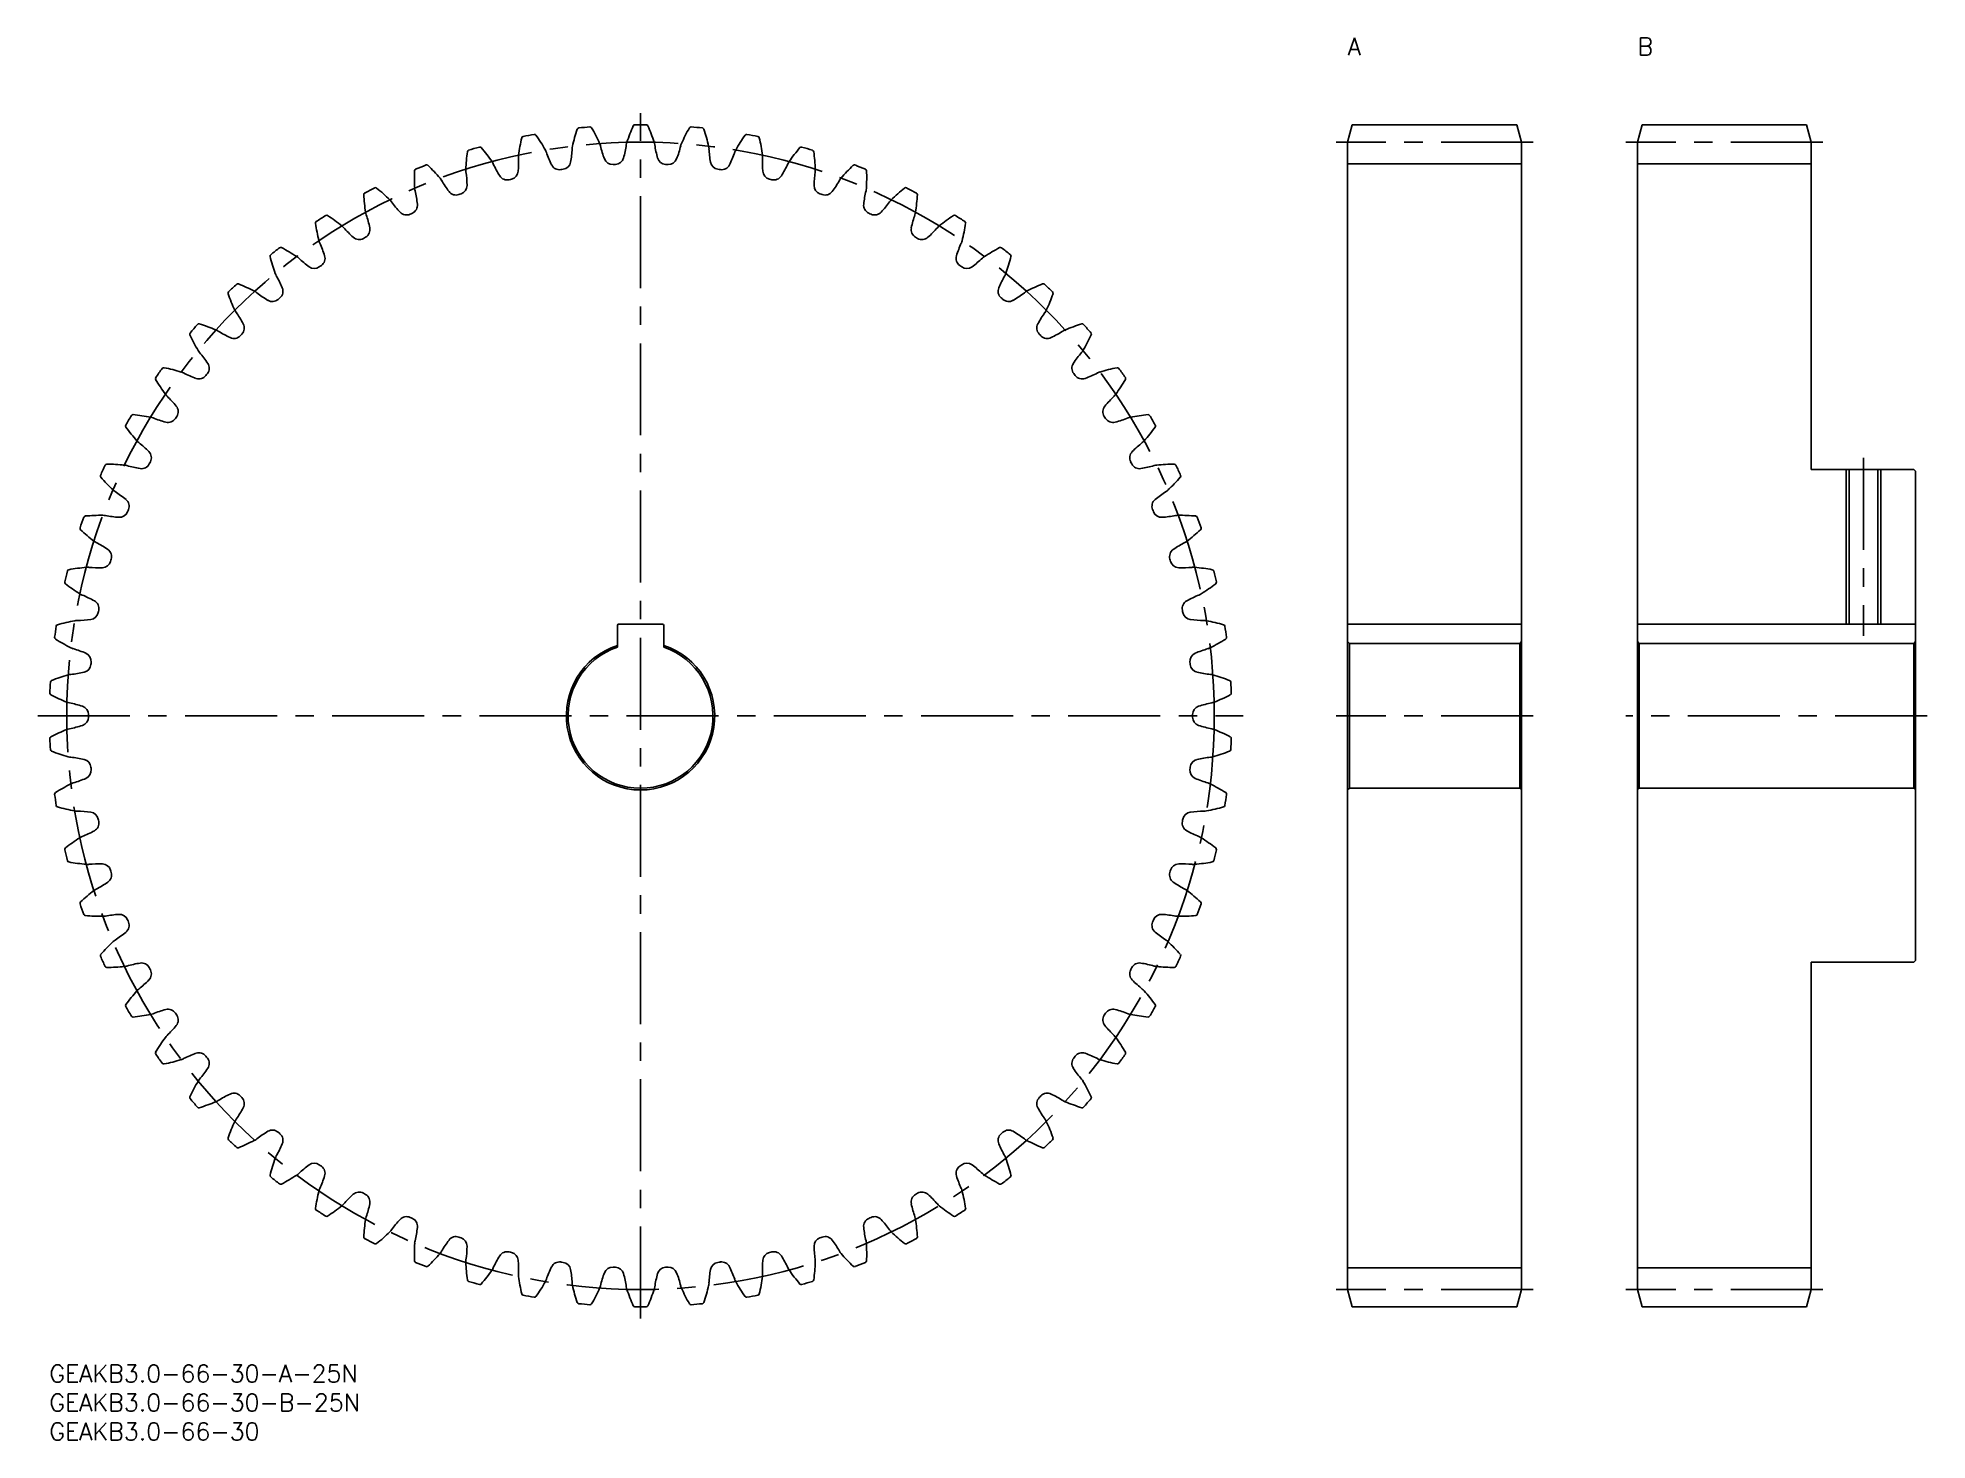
# Model space of a CAD drawing. Extents: x -2 to 324, y -13 to 229.
import ezdxf

# ---------------------------------------------------------------- set-up
doc = ezdxf.new("R2010")
doc.units = 0
doc.header["$LTSCALE"] = 0.5
doc.linetypes.add('CENTER', pattern=[50.8, 31.75, -6.35, 6.35, -6.35])
for name, color, linetype in [('MSM_CENTER', 1, 'CENTER'), ('MSM_CONTINUOUS', 7, 'CONTINUOUS'), ('MSM_NARROW', 5, 'CONTINUOUS'), ('MSM_PART_NUMBER', 7, 'CONTINUOUS')]:
    doc.layers.add(name, color=color, linetype=linetype)
doc.styles.get("Standard").update_dxf_attribs({"font": 'txt.shx', "height": 1, "bigfont": 'bigfont.shx'})

# ---------------------------------------------------------------- blocks, each defined once
blk = doc.blocks.new('*U2')
at = {"layer": 'MSM_PART_NUMBER'}
blk.add_text('GEAKB3.0-66-30-A-25N', height=3, dxfattribs=at).set_placement((0, -3))
blk = doc.blocks.new('*U3')
at = {"layer": 'MSM_PART_NUMBER'}
blk.add_text('GEAKB3.0-66-30-B-25N', height=3, dxfattribs=at).set_placement((0, -8))
blk = doc.blocks.new('*U4')
at = {"layer": 'MSM_PART_NUMBER'}
blk.add_text('GEAKB3.0-66-30', height=3, dxfattribs=at).set_placement((0, -13))
blk = doc.blocks.new('*U5')
at = {"layer": 'MSM_PART_NUMBER'}
blk.add_text('A', height=3, dxfattribs=at).set_placement((224, 226))
blk = doc.blocks.new('*U6')
at = {"layer": 'MSM_PART_NUMBER'}
blk.add_text('B', height=3, dxfattribs=at).set_placement((274, 226))

msp = doc.modelspace()

# ---------------------------------------------------------------- linework, layer by layer
at = {"layer": 'MSM_CENTER'}
for p, q in [((102, 8), (102, 216)), ((256, 211), (222, 211)), ((306, 211), (272, 211)), ((313, 156.5), (313, 125.8)), ((-2, 112), (206, 112)), ((256, 112), (222, 112)), ((324, 112), (272, 112)), ((256, 13), (222, 13)), ((306, 13), (272, 13))]:
    msp.add_line(p, q, dxfattribs=at)
msp.add_circle((102, 112), 99, dxfattribs=at)
at = {"layer": 'MSM_CONTINUOUS'}
for p, q in [((224.8, 214), (224, 211)), ((253.2, 214), (224.8, 214)), ((254, 211), (253.2, 214)), ((274.8, 214), (274, 211)), ((303.2, 214), (274.8, 214)), ((304, 211), (303.2, 214)), ((224, 211), (224, 13)), ((254, 13), (254, 211)), ((274, 211), (274, 13)), ((304, 154.5), (304, 211)), ((254, 207.25), (224, 207.25)), ((304, 207.25), (274, 207.25)), ((321.7, 154.5), (304, 154.5)), ((310.54, 154.5), (310.54, 127.8)), ((315.46, 154.5), (315.46, 127.8)), ((322, 154.2), (321.7, 154.5)), ((322, 69.8), (322, 154.2)), ((98, 127.6), (98, 123.84)), ((105.8, 127.8), (98.2, 127.8)), ((106, 123.84), (106, 127.6)), ((254, 127.8), (224, 127.8)), ((322, 127.8), (274, 127.8)), ((224.3, 124.5), (224, 124.8)), ((224.3, 124.5), (224.3, 99.5)), ((224.3, 124.5), (253.7, 124.5)), ((254, 124.8), (253.7, 124.5)), ((253.7, 124.5), (253.7, 99.5)), ((274.3, 124.5), (274, 124.8)), ((274.3, 124.5), (274.3, 99.5)), ((274.3, 124.5), (321.7, 124.5)), ((322, 124.8), (321.7, 124.5)), ((321.7, 124.5), (321.7, 99.5)), ((224.3, 99.5), (224, 99.2)), ((224.3, 99.5), (253.7, 99.5)), ((254, 99.2), (253.7, 99.5)), ((274.3, 99.5), (274, 99.2)), ((274.3, 99.5), (321.7, 99.5)), ((322, 99.2), (321.7, 99.5)), ((304, 13), (304, 69.5)), ((304, 69.5), (321.7, 69.5)), ((321.7, 69.5), (322, 69.8)), ((224, 16.75), (254, 16.75)), ((274, 16.75), (304, 16.75)), ((224, 13), (224.8, 10)), ((224.8, 10), (253.2, 10)), ((253.2, 10), (254, 13)), ((274, 13), (274.8, 10)), ((274.8, 10), (303.2, 10)), ((303.2, 10), (304, 13))]:
    msp.add_line(p, q, dxfattribs=at)
for centre, radius, start, end in [((81.8, 211.67), 0.3, 101.4574, 166.9693), ((102, 112), 102, 100.3608, 101.4574), ((83.71, 212.04), 0.3, 34.849, 100.3608), ((56.87, 193.36), 33, 29.5455, 34.8489), ((122.38, 202.77), 33, 161.5148, 166.8182), ((91.36, 213.14), 0.3, 96.0028, 161.5148), ((102, 112), 102, 94.9063, 96.0028), ((93.3, 213.33), 0.3, 29.3945, 94.9062), ((64.81, 197.28), 33, 24.0909, 29.3943), ((130.91, 200.43), 33, 156.0602, 161.3636), ((101.03, 213.7), 0.3, 90.5483, 156.0602), ((102, 112), 102, 89.4517, 90.5483), ((102.97, 213.7), 0.3, 23.9398, 89.4517), ((73.09, 200.43), 33, 18.6364, 23.9398), ((139.19, 197.28), 33, 150.6057, 155.9091), ((110.7, 213.33), 0.3, 85.0937, 150.6057), ((102, 112), 102, 83.9972, 85.0937), ((112.64, 213.14), 0.3, 18.4852, 83.9972), ((81.62, 202.77), 33, 13.1818, 18.4852), ((147.13, 193.36), 33, 145.1511, 150.4545), ((120.29, 212.04), 0.3, 79.6392, 145.1511), ((102, 112), 102, 78.5426, 79.6392), ((122.2, 211.67), 0.3, 13.0307, 78.5426), ((104.83, 204.99), 33, 172.4239, 177.7273), ((72.42, 209.3), 0.3, 106.9119, 172.4239), ((102, 112), 102, 105.8153, 106.9119), ((74.28, 209.85), 0.3, 40.3036, 105.8153), ((49.34, 188.7), 33, 35, 40.3034), ((83.42, 208.4), 2.49, 172.2727, 182.3645), ((113.66, 204.3), 33, 166.9693, 172.2727), ((83.42, 208.4), 2.49, 19.4537, 29.5455), ((104.91, 215.99), 20.31, 199.4537, 206.0537), ((69.91, 210.96), 20.31, 350.3099, 356.91), ((92.67, 209.73), 2.49, 166.8182, 176.9099), ((92.67, 209.73), 2.49, 13.9991, 24.0909), ((114.78, 215.25), 20.31, 193.9991, 200.5992), ((79.46, 213.56), 20.31, 344.8554, 351.4554), ((102, 210.18), 2.49, 161.3636, 171.4554), ((102, 210.18), 2.49, 8.5446, 18.6364), ((124.54, 213.56), 20.31, 188.5446, 195.1446), ((89.22, 215.25), 20.31, 339.4008, 346.0009), ((111.33, 209.73), 2.49, 155.9091, 166.0009), ((111.33, 209.73), 2.49, 3.0901, 13.1818), ((134.09, 210.96), 20.31, 183.09, 189.6901), ((99.09, 215.99), 20.31, 333.9463, 340.5463), ((120.58, 208.4), 2.49, 150.4545, 160.5463), ((90.34, 204.3), 33, 7.7273, 13.0307), ((120.58, 208.4), 2.49, 357.6355, 7.7273), ((154.66, 188.7), 33, 139.6966, 145), ((129.72, 209.85), 0.3, 74.1847, 139.6966), ((102, 112), 102, 73.0881, 74.1847), ((131.58, 209.3), 0.3, 7.5761, 73.0881), ((99.17, 204.99), 33, 2.2727, 7.5761), ((95.98, 204.84), 33, 177.8784, 183.1818), ((63.3, 206.05), 0.3, 112.3665, 177.8784), ((102, 112), 102, 111.2699, 112.3665), ((65.11, 206.77), 0.3, 45.758, 111.2699), ((42.29, 183.35), 33, 40.4545, 45.758), ((74.34, 206.2), 2.49, 177.7272, 187.819), ((51.76, 203.1), 20.31, 1.219, 7.8191), ((74.34, 206.2), 2.49, 24.9082, 35), ((95.01, 215.8), 20.31, 204.9082, 211.5083), ((79.4, 206.07), 1.5, 283.5077, 355.7645), ((60.65, 207.46), 20.31, 355.7645, 2.3645), ((88.02, 207.73), 1.5, 206.0537, 278.3105), ((102, 112), 95.25, 98.0532, 98.3105), ((88.45, 207.8), 1.5, 278.0532, 350.3099), ((97.18, 208.63), 1.5, 200.5992, 272.8559), ((102, 112), 95.25, 92.5986, 92.8559), ((97.61, 208.65), 1.5, 272.5986, 344.8554), ((106.39, 208.65), 1.5, 195.1446, 267.4014), ((102, 112), 95.25, 87.1441, 87.4014), ((106.82, 208.63), 1.5, 267.1441, 339.4008), ((115.55, 207.8), 1.5, 189.6901, 261.9468), ((102, 112), 95.25, 81.6895, 81.9468), ((115.98, 207.73), 1.5, 261.6896, 333.9463), ((143.35, 207.46), 20.31, 177.6355, 184.2355), ((124.6, 206.07), 1.5, 184.2355, 256.4923), ((108.99, 215.8), 20.31, 328.4917, 335.0918), ((129.66, 206.2), 2.49, 145, 155.0918), ((152.24, 203.1), 20.31, 172.1809, 178.781), ((129.66, 206.2), 2.49, 352.181, 2.2728), ((161.71, 183.35), 33, 134.242, 139.5455), ((138.89, 206.77), 0.3, 68.7301, 134.242), ((102, 112), 102, 67.6335, 68.7301), ((140.7, 206.05), 0.3, 2.1216, 67.6335), ((108.02, 204.84), 33, 356.8182, 2.1216), ((54.54, 201.94), 0.3, 117.821, 183.3329), ((102, 112), 102, 116.7244, 117.821), ((56.27, 202.84), 0.3, 51.2126, 116.7245), ((35.78, 177.35), 33, 45.9091, 51.2125), ((65.51, 203.14), 2.49, 183.1818, 193.2736), ((43.33, 197.91), 20.31, 6.6736, 13.2736), ((65.51, 203.14), 2.49, 30.3628, 40.4546), ((85.18, 214.67), 20.31, 210.3628, 216.9628), ((70.15, 203.36), 1.5, 216.9628, 289.2196), ((70.56, 203.5), 1.5, 288.9623, 1.219), ((78.98, 205.97), 1.5, 211.5082, 283.765), ((102, 112), 95.25, 103.5077, 103.765), ((102, 112), 95.25, 76.235, 76.4923), ((125.02, 205.97), 1.5, 256.235, 328.4917), ((133.44, 203.5), 1.5, 178.781, 251.0378), ((133.85, 203.36), 1.5, 250.7805, 323.0372), ((118.82, 214.67), 20.31, 323.0372, 329.6372), ((138.49, 203.14), 2.49, 139.5454, 149.6372), ((160.67, 197.91), 20.31, 166.7264, 173.3264), ((138.49, 203.14), 2.49, 346.7264, 356.8182), ((168.22, 177.35), 33, 128.7875, 134.0909), ((147.73, 202.84), 0.3, 63.2756, 128.7875), ((102, 112), 102, 62.179, 63.2756), ((149.46, 201.94), 0.3, 356.6672, 62.179), ((87.18, 203.85), 33, 183.3329, 188.6364), ((57.01, 199.26), 2.49, 188.6363, 198.7281), ((57.01, 199.26), 2.49, 35.8173, 45.9091), ((75.5, 212.6), 20.31, 215.8173, 222.4173), ((61.61, 199.92), 1.5, 222.4173, 294.6741), ((62.01, 200.1), 1.5, 294.4168, 6.6736), ((102, 112), 95.25, 108.9623, 109.2196), ((102, 112), 95.25, 70.7804, 71.0377), ((141.99, 200.1), 1.5, 173.3264, 245.5832), ((142.39, 199.92), 1.5, 245.3259, 317.5827), ((128.5, 212.6), 20.31, 317.5827, 324.1827), ((146.99, 199.26), 2.49, 134.0909, 144.1827), ((146.99, 199.26), 2.49, 341.2719, 351.3637), ((116.82, 203.85), 33, 351.3636, 356.6671), ((46.2, 197.03), 0.3, 123.2756, 188.7875), ((78.52, 202.02), 33, 188.7875, 194.0909), ((102, 112), 102, 122.179, 123.2756), ((47.84, 198.08), 0.3, 56.6671, 122.179), ((29.87, 170.76), 33, 51.3636, 56.6671), ((48.92, 194.59), 2.49, 41.2719, 51.3637), ((66.05, 209.63), 20.31, 221.2718, 227.8719), ((53.81, 195.9), 1.5, 299.8713, 12.1281), ((35.43, 191.94), 20.31, 12.1281, 18.7282), ((102, 112), 95.25, 114.4168, 114.6741), ((102, 112), 95.25, 65.3259, 65.5832), ((150.19, 195.9), 1.5, 167.8719, 240.1287), ((168.57, 191.94), 20.31, 161.2718, 167.8719), ((137.95, 209.63), 20.31, 312.1281, 318.7282), ((155.08, 194.59), 2.49, 128.6363, 138.7281), ((174.13, 170.76), 33, 123.3329, 128.6364), ((156.16, 198.08), 0.3, 57.821, 123.3329), ((102, 112), 102, 56.7244, 57.821), ((125.48, 202.02), 33, 345.9091, 351.2125), ((157.8, 197.03), 0.3, 351.2125, 56.7244), ((102, 112), 102, 127.6335, 128.7301), ((39.9, 192.54), 0.3, 62.1216, 127.6335), ((24.61, 163.63), 33, 56.8182, 62.1216), ((48.92, 194.59), 2.49, 194.0909, 204.1827), ((28.13, 185.25), 20.31, 17.5827, 24.1827), ((53.44, 195.68), 1.5, 227.8719, 300.1287), ((102, 112), 95.25, 119.8713, 120.1287), ((102, 112), 95.25, 59.8713, 60.1287), ((150.56, 195.68), 1.5, 239.8714, 312.1281), ((175.87, 185.25), 20.31, 155.8173, 162.4173), ((155.08, 194.59), 2.49, 335.8173, 345.9091), ((179.39, 163.63), 33, 117.8784, 123.1818), ((164.1, 192.54), 0.3, 52.3665, 117.8784), ((102, 112), 102, 51.2699, 52.3665), ((38.37, 191.34), 0.3, 128.7301, 194.242), ((70.07, 199.38), 33, 194.242, 199.5455), ((41.31, 189.17), 2.49, 46.7264, 56.8182), ((56.94, 205.77), 20.31, 226.7264, 233.3264), ((45.7, 190.68), 1.5, 233.3264, 305.5832), ((102, 112), 95.25, 125.3259, 125.5832), ((46.06, 190.94), 1.5, 305.3259, 17.5827), ((157.94, 190.94), 1.5, 162.4173, 234.6742), ((102, 112), 95.25, 54.4168, 54.6741), ((158.3, 190.68), 1.5, 234.4168, 306.6736), ((147.06, 205.77), 20.31, 306.6736, 313.2736), ((162.69, 189.17), 2.49, 123.1818, 133.2736), ((133.93, 199.38), 33, 340.4545, 345.758), ((165.63, 191.34), 0.3, 345.758, 51.2699), ((102, 112), 102, 133.0881, 134.1847), ((32.53, 186.27), 0.3, 67.5761, 133.0881), ((20.05, 156.04), 33, 62.2727, 67.5761), ((41.31, 189.17), 2.49, 199.5454, 209.6372), ((21.5, 177.9), 20.31, 23.0372, 29.6372), ((38.81, 185.26), 1.5, 310.7804, 23.0372), ((165.19, 185.26), 1.5, 156.9628, 229.2196), ((182.5, 177.9), 20.31, 150.3628, 156.9628), ((162.69, 189.17), 2.49, 330.3628, 340.4546), ((183.95, 156.04), 33, 112.4239, 117.7273), ((171.47, 186.27), 0.3, 46.9119, 112.4239), ((102, 112), 102, 45.8153, 46.9119), ((31.12, 184.93), 0.3, 134.1847, 199.6966), ((61.9, 195.95), 33, 199.6966, 205), ((34.25, 183.05), 2.49, 52.181, 62.2728), ((48.23, 201.06), 20.31, 232.1809, 238.781), ((38.48, 184.98), 1.5, 238.781, 311.0377), ((102, 112), 95.25, 130.7804, 131.0377), ((102, 112), 95.25, 48.9623, 49.2196), ((165.52, 184.98), 1.5, 228.9623, 301.219), ((155.77, 201.06), 20.31, 301.219, 307.8191), ((169.75, 183.05), 2.49, 117.7272, 127.819), ((142.1, 195.95), 33, 335, 340.3034), ((172.88, 184.93), 0.3, 340.3033, 45.8153), ((102, 112), 102, 138.5426, 139.6392), ((25.78, 179.33), 0.3, 73.0307, 138.5426), ((16.24, 148.06), 33, 67.7273, 73.0307), ((34.25, 183.05), 2.49, 205, 215.0918), ((15.6, 169.95), 20.31, 28.4917, 35.0918), ((32.13, 178.92), 1.5, 316.235, 28.4917), ((171.87, 178.92), 1.5, 151.5082, 223.765), ((188.4, 169.95), 20.31, 144.9082, 151.5083), ((169.75, 183.05), 2.49, 324.9082, 335), ((187.76, 148.06), 33, 106.9693, 112.2727), ((178.22, 179.33), 0.3, 41.4574, 106.9693), ((102, 112), 102, 40.3608, 41.4574), ((24.51, 177.86), 0.3, 139.6392, 205.1511), ((54.11, 191.76), 33, 205.1511, 210.4545), ((27.8, 176.29), 2.49, 57.6355, 67.7273), ((40, 195.55), 20.31, 237.6355, 244.2355), ((31.83, 178.61), 1.5, 244.2355, 316.4923), ((102, 112), 95.25, 136.235, 136.4923), ((102, 112), 95.25, 43.5077, 43.765), ((172.17, 178.61), 1.5, 223.5077, 295.7645), ((164, 195.55), 20.31, 295.7645, 302.3645), ((176.2, 176.29), 2.49, 112.2727, 122.3645), ((149.89, 191.76), 33, 329.5455, 334.8489), ((179.49, 177.86), 0.3, 334.849, 40.3608), ((27.8, 176.29), 2.49, 210.4545, 220.5463), ((10.48, 161.47), 20.31, 33.9463, 40.5463), ((26.08, 171.98), 1.5, 321.6895, 33.9463), ((177.92, 171.98), 1.5, 146.0537, 218.3105), ((193.52, 161.47), 20.31, 139.4537, 146.0537), ((176.2, 176.29), 2.49, 319.4537, 329.5455), ((18.6, 170.2), 0.3, 145.0937, 210.6057), ((46.74, 186.84), 33, 210.6057, 215.9091), ((102, 112), 102, 143.9972, 145.0937), ((19.73, 171.78), 0.3, 78.4852, 143.9972), ((13.2, 139.74), 33, 73.1818, 78.4852), ((22.03, 168.95), 2.49, 63.0901, 73.1818), ((32.34, 189.27), 20.31, 243.09, 249.6901), ((25.82, 171.64), 1.5, 249.6901, 321.9468), ((102, 112), 95.25, 141.6895, 141.9468), ((102, 112), 95.25, 38.0532, 38.3105), ((178.18, 171.64), 1.5, 218.0532, 290.3099), ((171.66, 189.27), 20.31, 290.3099, 296.91), ((181.97, 168.95), 2.49, 106.8182, 116.9099), ((190.8, 139.74), 33, 101.5148, 106.8182), ((157.26, 186.84), 33, 324.0909, 329.3943), ((184.27, 171.78), 0.3, 36.0028, 101.5148), ((102, 112), 102, 34.9063, 36.0028), ((185.4, 170.2), 0.3, 329.3943, 34.9063), ((22.03, 168.95), 2.49, 215.9091, 226.0009), ((6.19, 152.55), 20.31, 39.4008, 46.0009), ((197.81, 152.55), 20.31, 133.9991, 140.5992), ((181.97, 168.95), 2.49, 313.9991, 324.0909), ((102, 112), 102, 149.4517, 150.5483), ((14.42, 163.69), 0.3, 83.9399, 149.4517), ((10.96, 131.17), 33, 78.6364, 83.9398), ((16.98, 161.09), 2.49, 68.5446, 78.6364), ((25.31, 182.3), 20.31, 248.5446, 255.1446), ((20.49, 164.12), 1.5, 255.1446, 327.4014), ((102, 112), 95.25, 147.1441, 147.4014), ((20.73, 164.49), 1.5, 327.1441, 39.4008), ((183.27, 164.49), 1.5, 140.5991, 212.8559), ((102, 112), 95.25, 32.5986, 32.8559), ((183.51, 164.12), 1.5, 212.5986, 284.8554), ((178.69, 182.3), 20.31, 284.8554, 291.4554), ((187.02, 161.09), 2.49, 101.3636, 111.4554), ((193.04, 131.17), 33, 96.0602, 101.3636), ((189.58, 163.69), 0.3, 30.5483, 96.0602), ((102, 112), 102, 29.4517, 30.5483), ((13.44, 162), 0.3, 150.5483, 216.0602), ((39.88, 181.25), 33, 216.0602, 221.3636), ((164.12, 181.25), 33, 318.6364, 323.9398), ((190.56, 162), 0.3, 323.9397, 29.4517), ((16.98, 161.09), 2.49, 221.3636, 231.4554), ((2.77, 143.26), 20.31, 44.8554, 51.4554), ((16.1, 156.53), 1.5, 332.5986, 44.8554), ((187.9, 156.53), 1.5, 135.1446, 207.4014), ((201.23, 143.26), 20.31, 128.5446, 135.1446), ((187.02, 161.09), 2.49, 308.5446, 318.6364), ((9.09, 153.36), 0.3, 156.0028, 221.5148), ((102, 112), 102, 154.9063, 156.0028), ((9.9, 155.13), 0.3, 89.3945, 154.9063), ((9.55, 122.43), 33, 84.0909, 89.3943), ((12.69, 152.78), 2.49, 73.9991, 84.0909), ((18.98, 174.7), 20.31, 253.9991, 260.5992), ((15.91, 156.14), 1.5, 260.5992, 332.8559), ((102, 112), 95.25, 152.5986, 152.8559), ((102, 112), 95.25, 27.1441, 27.4014), ((188.09, 156.14), 1.5, 207.1441, 279.4008), ((185.02, 174.7), 20.31, 279.4008, 286.0009), ((191.31, 152.78), 2.49, 95.9091, 106.0009), ((194.45, 122.43), 33, 90.6057, 95.9091), ((194.1, 155.13), 0.3, 25.0937, 90.6057), ((102, 112), 102, 23.9972, 25.0937), ((194.91, 153.36), 0.3, 318.4852, 23.9972), ((33.58, 175.03), 33, 221.5148, 226.8182), ((12.69, 152.78), 2.49, 226.8182, 236.9099), ((0.25, 133.69), 20.31, 50.3099, 56.91), ((203.75, 133.69), 20.31, 123.09, 129.6901), ((191.31, 152.78), 2.49, 303.0901, 313.1818), ((170.42, 175.03), 33, 313.1818, 318.4852), ((12.1, 147.76), 1.5, 266.0537, 338.3105), ((12.26, 148.16), 1.5, 338.0532, 50.3099), ((102, 112), 95.25, 158.0532, 158.3105), ((191.74, 148.16), 1.5, 129.6901, 201.9468), ((102, 112), 95.25, 21.6895, 21.9468), ((191.9, 147.76), 1.5, 201.6896, 273.9463), ((5.58, 144.34), 0.3, 161.4574, 226.9693), ((102, 112), 102, 160.3608, 161.4574), ((27.89, 168.24), 33, 226.9693, 232.2727), ((6.22, 146.18), 0.3, 94.8489, 160.3608), ((8.98, 113.6), 33, 89.5455, 94.8489), ((9.22, 144.11), 2.49, 79.4537, 89.5455), ((13.39, 166.52), 20.31, 259.4537, 266.0537), ((190.61, 166.52), 20.31, 273.9463, 280.5463), ((194.78, 144.11), 2.49, 90.4545, 100.5463), ((195.02, 113.6), 33, 85.1511, 90.4545), ((176.11, 168.24), 33, 307.7273, 313.0307), ((197.78, 146.18), 0.3, 19.6392, 85.1511), ((102, 112), 102, 18.5426, 19.6392), ((198.42, 144.34), 0.3, 313.0307, 18.5426), ((9.22, 144.11), 2.49, 232.2727, 242.3645), ((-1.35, 123.92), 20.31, 55.7645, 62.3645), ((9.23, 139.47), 1.5, 343.5077, 55.7645), ((194.77, 139.47), 1.5, 124.2355, 196.4923), ((205.35, 123.92), 20.31, 117.6355, 124.2355), ((194.78, 144.11), 2.49, 297.6355, 307.7273), ((102, 112), 102, 165.8153, 166.9119), ((3.4, 136.92), 0.3, 100.3034, 165.8154), ((9.25, 104.75), 33, 95, 100.3034), ((6.59, 135.15), 2.49, 84.9082, 95), ((8.61, 157.85), 20.31, 264.9082, 271.5083), ((9.11, 139.05), 1.5, 271.5083, 343.7651), ((102, 112), 95.25, 163.5077, 163.765), ((102, 112), 95.25, 16.235, 16.4923), ((194.89, 139.05), 1.5, 196.235, 268.4917), ((195.39, 157.85), 20.31, 268.4917, 275.0918), ((197.41, 135.15), 2.49, 85, 95.0918), ((194.75, 104.75), 33, 79.6966, 85), ((200.6, 136.92), 0.3, 14.1847, 79.6966), ((102, 112), 102, 13.0881, 14.1847), ((2.94, 135.03), 0.3, 166.9119, 232.4239), ((22.88, 160.95), 33, 232.4239, 237.7273), ((181.12, 160.95), 33, 302.2727, 307.5762), ((201.06, 135.03), 0.3, 307.5763, 13.0881), ((6.59, 135.15), 2.49, 237.7272, 247.819), ((-2.02, 114.04), 20.31, 61.219, 67.8191), ((7.04, 130.52), 1.5, 348.9623, 61.219), ((196.96, 130.52), 1.5, 118.781, 191.0378), ((206.02, 114.04), 20.31, 112.1809, 118.781), ((197.41, 135.15), 2.49, 292.181, 302.2728), ((102, 112), 102, 171.2699, 172.3665), ((1.48, 127.44), 0.3, 105.758, 171.2699), ((10.36, 95.96), 33, 100.4545, 105.758), ((4.82, 125.97), 2.49, 90.3628, 100.4546), ((4.68, 148.77), 20.31, 270.3628, 276.9628), ((6.96, 130.1), 1.5, 276.9628, 349.2196), ((102, 112), 95.25, 168.9623, 169.2196), ((98.2, 127.6), 0.2, 90, 180), ((105.8, 127.6), 0.2, 0, 90), ((102, 112), 95.25, 10.7804, 11.0377), ((197.04, 130.1), 1.5, 190.7805, 263.0372), ((199.32, 148.77), 20.31, 263.0372, 269.6372), ((199.18, 125.97), 2.49, 79.5454, 89.6372), ((193.64, 95.96), 33, 74.242, 79.5455), ((202.52, 127.44), 0.3, 8.7301, 74.242), ((102, 112), 102, 7.6335, 8.7301), ((1.2, 125.51), 0.3, 172.3665, 237.8784), ((18.59, 153.2), 33, 237.8784, 243.1818), ((102, 112), 12.8, 108.21, 71.79), ((185.41, 153.2), 33, 296.8182, 302.1216), ((202.8, 125.51), 0.3, 302.1217, 7.6335), ((4.82, 125.97), 2.49, 243.1818, 253.2736), ((-1.74, 104.14), 20.31, 66.6736, 73.2736), ((5.67, 120.98), 1.5, 282.4174, 354.6742), ((5.71, 121.41), 1.5, 354.4168, 66.6736), ((102, 112), 95.25, 174.4168, 174.6741), ((102, 112), 12.5, 108.6629, 71.3371), ((198.29, 121.41), 1.5, 113.3264, 185.5832), ((102, 112), 95.25, 5.3259, 5.5832), ((198.33, 120.98), 1.5, 185.3259, 257.5827), ((205.74, 104.14), 20.31, 106.7264, 113.3264), ((199.18, 125.97), 2.49, 286.7264, 296.8182), ((102, 112), 102, 176.7244, 177.821), ((0.47, 117.81), 0.3, 111.2125, 176.7245), ((12.3, 87.33), 33, 105.9091, 111.2125), ((3.93, 116.67), 2.49, 95.8173, 105.9091), ((1.62, 139.35), 20.31, 275.8173, 282.4173), ((202.38, 139.35), 20.31, 257.5827, 264.1827), ((200.07, 116.67), 2.49, 74.0909, 84.1827), ((191.7, 87.33), 33, 68.7875, 74.0909), ((203.53, 117.81), 0.3, 3.2756, 68.7875), ((102, 112), 102, 2.179, 3.2756), ((0.37, 115.87), 0.3, 177.821, 243.3329), ((15.05, 145.09), 33, 243.3329, 248.6364), ((3.93, 116.67), 2.49, 248.6363, 258.7281), ((-0.52, 94.32), 20.31, 72.1281, 78.7282), ((204.52, 94.32), 20.31, 101.2718, 107.8719), ((200.07, 116.67), 2.49, 281.2719, 291.3637), ((188.95, 145.09), 33, 291.3636, 296.6671), ((203.63, 115.87), 0.3, 296.6672, 2.179), ((5.25, 112.22), 1.5, 359.8714, 72.1281), ((5.25, 111.78), 1.5, 287.8719, 0.1287), ((102, 112), 95.25, 179.8713, 180.1287), ((198.75, 112.22), 1.5, 107.8719, 180.1287), ((102, 112), 95.25, 359.8713, 0.1287), ((198.75, 111.78), 1.5, 179.8714, 252.1281), ((0.37, 108.13), 0.3, 116.6671, 182.179), ((102, 112), 102, 182.179, 183.2756), ((15.05, 78.91), 33, 111.3636, 116.6671), ((3.93, 107.33), 2.49, 101.2719, 111.3637), ((-0.52, 129.68), 20.31, 281.2718, 287.8719), ((204.52, 129.68), 20.31, 252.1281, 258.7282), ((200.07, 107.33), 2.49, 68.6363, 78.7281), ((188.95, 78.91), 33, 63.3329, 68.6364), ((203.63, 108.13), 0.3, 357.821, 63.3329), ((102, 112), 102, 356.7244, 357.821), ((0.47, 106.19), 0.3, 183.2759, 248.7875), ((12.3, 136.67), 33, 248.7875, 254.0909), ((3.93, 107.33), 2.49, 254.0909, 264.1827), ((1.62, 84.65), 20.31, 77.5827, 84.1827), ((5.67, 103.02), 1.5, 5.3259, 77.5827), ((198.33, 103.02), 1.5, 102.4173, 174.6742), ((202.38, 84.65), 20.31, 95.8173, 102.4173), ((200.07, 107.33), 2.49, 275.8173, 285.9091), ((191.7, 136.67), 33, 285.9091, 291.2125), ((203.53, 106.19), 0.3, 291.2125, 356.7244), ((-1.74, 119.86), 20.31, 286.7264, 293.3264), ((5.71, 102.59), 1.5, 293.3264, 5.5832), ((102, 112), 95.25, 185.3259, 185.5832), ((198.29, 102.59), 1.5, 174.4168, 246.6736), ((102, 112), 95.25, 354.4168, 354.6741), ((205.74, 119.86), 20.31, 246.6736, 253.2736), ((1.2, 98.49), 0.3, 122.1217, 187.6335), ((102, 112), 102, 187.6335, 188.7301), ((18.59, 70.8), 33, 116.8182, 122.1216), ((4.82, 98.03), 2.49, 106.7264, 116.8182), ((199.18, 98.03), 2.49, 63.1818, 73.2736), ((185.41, 70.8), 33, 57.8784, 63.1818), ((102, 112), 102, 351.2699, 352.3665), ((202.8, 98.49), 0.3, 352.3665, 57.8784), ((1.48, 96.56), 0.3, 188.7301, 254.242), ((10.36, 128.04), 33, 254.242, 259.5455), ((4.82, 98.03), 2.49, 259.5454, 269.6372), ((4.68, 75.23), 20.31, 83.0372, 89.6372), ((6.96, 93.9), 1.5, 10.7804, 83.0372), ((197.04, 93.9), 1.5, 96.9628, 169.2196), ((199.32, 75.23), 20.31, 90.3628, 96.9628), ((199.18, 98.03), 2.49, 270.3628, 280.4546), ((193.64, 128.04), 33, 280.4545, 285.758), ((202.52, 96.56), 0.3, 285.7581, 351.2699), ((-2.02, 109.96), 20.31, 292.1809, 298.781), ((7.04, 93.48), 1.5, 298.781, 11.0377), ((102, 112), 95.25, 190.7804, 191.0377), ((196.96, 93.48), 1.5, 168.9623, 241.219), ((102, 112), 95.25, 348.9623, 349.2196), ((206.02, 109.96), 20.31, 241.219, 247.8191), ((2.94, 88.97), 0.3, 127.5761, 193.0881), ((102, 112), 102, 193.0881, 194.1847), ((22.88, 63.05), 33, 122.2727, 127.5761), ((6.59, 88.85), 2.49, 112.181, 122.2728), ((197.41, 88.85), 2.49, 57.7272, 67.819), ((181.12, 63.05), 33, 52.4239, 57.7273), ((102, 112), 102, 345.8153, 346.9119), ((201.06, 88.97), 0.3, 346.9119, 52.4239), ((3.4, 87.08), 0.3, 194.1847, 259.6966), ((9.25, 119.25), 33, 259.6966, 265), ((6.59, 88.85), 2.49, 265, 275.0918), ((8.61, 66.15), 20.31, 88.4917, 95.0918), ((9.11, 84.95), 1.5, 16.235, 88.4917), ((9.23, 84.53), 1.5, 304.2355, 16.4923), ((102, 112), 95.25, 196.235, 196.4923), ((194.77, 84.53), 1.5, 163.5077, 235.7645), ((102, 112), 95.25, 343.5077, 343.765), ((194.89, 84.95), 1.5, 91.5082, 163.765), ((195.39, 66.15), 20.31, 84.9082, 91.5083), ((197.41, 88.85), 2.49, 264.9082, 275), ((194.75, 119.25), 33, 275, 280.3034), ((200.6, 87.08), 0.3, 280.3036, 345.8153), ((27.89, 55.76), 33, 127.7273, 133.0307), ((9.22, 79.89), 2.49, 117.6355, 127.7273), ((-1.35, 100.08), 20.31, 297.6355, 304.2355), ((205.35, 100.08), 20.31, 235.7645, 242.3645), ((194.78, 79.89), 2.49, 52.2727, 62.3645), ((176.11, 55.76), 33, 46.9693, 52.2727), ((5.58, 79.66), 0.3, 133.0307, 198.5426), ((102, 112), 102, 198.5426, 199.6392), ((102, 112), 102, 340.3608, 341.4574), ((198.42, 79.66), 0.3, 341.4574, 46.9693), ((6.22, 77.82), 0.3, 199.6392, 265.1511), ((8.98, 110.4), 33, 265.1511, 270.4545), ((9.22, 79.89), 2.49, 270.4545, 280.5463), ((13.39, 57.48), 20.31, 93.9463, 100.5463), ((12.1, 76.24), 1.5, 21.6895, 93.9463), ((12.26, 75.84), 1.5, 309.6901, 21.9468), ((102, 112), 95.25, 201.6895, 201.9468), ((191.74, 75.84), 1.5, 158.0532, 230.3099), ((102, 112), 95.25, 338.0532, 338.3105), ((191.9, 76.24), 1.5, 86.0537, 158.3105), ((190.61, 57.48), 20.31, 79.4537, 86.0537), ((194.78, 79.89), 2.49, 259.4537, 269.5455), ((195.02, 110.4), 33, 269.5455, 274.8489), ((197.78, 77.82), 0.3, 274.849, 340.3608), ((33.58, 48.97), 33, 133.1818, 138.4852), ((12.69, 71.22), 2.49, 123.0901, 133.1818), ((0.25, 90.31), 20.31, 303.09, 309.6901), ((203.75, 90.31), 20.31, 230.3099, 236.91), ((191.31, 71.22), 2.49, 46.8182, 56.9099), ((170.42, 48.97), 33, 41.5148, 46.8182), ((9.09, 70.64), 0.3, 138.4851, 203.9972), ((102, 112), 102, 203.9972, 205.0937), ((9.9, 68.87), 0.3, 205.0937, 270.6057), ((9.55, 101.57), 33, 270.6057, 275.9091), ((12.69, 71.22), 2.49, 275.9091, 286.0009), ((18.98, 49.3), 20.31, 99.4008, 106.0009), ((15.91, 67.86), 1.5, 27.1441, 99.4008), ((102, 112), 95.25, 207.1441, 207.4014), ((102, 112), 95.25, 332.5986, 332.8559), ((188.09, 67.86), 1.5, 80.5991, 152.8559), ((185.02, 49.3), 20.31, 73.9991, 80.5992), ((191.31, 71.22), 2.49, 253.9991, 264.0909), ((194.45, 101.57), 33, 264.0909, 269.3943), ((194.1, 68.87), 0.3, 269.3945, 334.9063), ((102, 112), 102, 334.9063, 336.0028), ((194.91, 70.64), 0.3, 336.0028, 41.5148), ((2.77, 80.74), 20.31, 308.5446, 315.1446), ((16.1, 67.47), 1.5, 315.1446, 27.4014), ((187.9, 67.47), 1.5, 152.5986, 224.8554), ((201.23, 80.74), 20.31, 224.8554, 231.4554), ((13.44, 62), 0.3, 143.9398, 209.4517), ((39.88, 42.75), 33, 138.6364, 143.9398), ((16.98, 62.91), 2.49, 128.5446, 138.6364), ((187.02, 62.91), 2.49, 41.3636, 51.4554), ((164.12, 42.75), 33, 36.0602, 41.3636), ((190.56, 62), 0.3, 330.5483, 36.0602), ((102, 112), 102, 209.4517, 210.5483), ((14.42, 60.31), 0.3, 210.5483, 276.0602), ((10.96, 92.83), 33, 276.0602, 281.3636), ((16.98, 62.91), 2.49, 281.3636, 291.4554), ((25.31, 41.7), 20.31, 104.8554, 111.4554), ((20.49, 59.88), 1.5, 32.5986, 104.8554), ((102, 112), 95.25, 212.5986, 212.8559), ((20.73, 59.51), 1.5, 320.5991, 32.8559), ((183.27, 59.51), 1.5, 147.1441, 219.4008), ((102, 112), 95.25, 327.1441, 327.4014), ((183.51, 59.88), 1.5, 75.1446, 147.4014), ((178.69, 41.7), 20.31, 68.5446, 75.1446), ((187.02, 62.91), 2.49, 248.5446, 258.6364), ((193.04, 92.83), 33, 258.6364, 263.9398), ((189.58, 60.31), 0.3, 263.9398, 329.4517), ((102, 112), 102, 329.4517, 330.5483), ((46.74, 37.16), 33, 144.0909, 149.3943), ((22.03, 55.05), 2.49, 133.9991, 144.0909), ((6.19, 71.45), 20.31, 313.9991, 320.5992), ((197.81, 71.45), 20.31, 219.4008, 226.0009), ((181.97, 55.05), 2.49, 35.9091, 46.0009), ((157.26, 37.16), 33, 30.6057, 35.9091), ((18.6, 53.8), 0.3, 149.3942, 214.9063), ((102, 112), 102, 214.9063, 216.0028), ((13.2, 84.26), 33, 281.5148, 286.8182), ((22.03, 55.05), 2.49, 286.8182, 296.9099), ((32.34, 34.73), 20.31, 110.3099, 116.91), ((25.82, 52.36), 1.5, 38.0532, 110.3099), ((102, 112), 95.25, 218.0532, 218.3105), ((26.08, 52.02), 1.5, 326.0537, 38.3105), ((177.92, 52.02), 1.5, 141.6895, 213.9463), ((102, 112), 95.25, 321.6895, 321.9468), ((178.18, 52.36), 1.5, 69.6901, 141.9468), ((171.66, 34.73), 20.31, 63.09, 69.6901), ((181.97, 55.05), 2.49, 243.0901, 253.1818), ((190.8, 84.26), 33, 253.1818, 258.4852), ((102, 112), 102, 323.9972, 325.0937), ((185.4, 53.8), 0.3, 325.0937, 30.6057), ((19.73, 52.22), 0.3, 216.0028, 281.5148), ((54.11, 32.24), 33, 149.5455, 154.8489), ((27.8, 47.71), 2.49, 139.4537, 149.5455), ((10.48, 62.53), 20.31, 319.4537, 326.0537), ((193.52, 62.53), 20.31, 213.9463, 220.5463), ((176.2, 47.71), 2.49, 30.4545, 40.5463), ((149.89, 32.24), 33, 25.1511, 30.4545), ((184.27, 52.22), 0.3, 258.4852, 323.9972), ((24.51, 46.14), 0.3, 154.849, 220.3608), ((102, 112), 102, 220.3608, 221.4574), ((40, 28.45), 20.31, 115.7645, 122.3645), ((31.83, 45.39), 1.5, 43.5077, 115.7645), ((102, 112), 95.25, 223.5077, 223.765), ((32.13, 45.08), 1.5, 331.5082, 43.765), ((171.87, 45.08), 1.5, 136.235, 208.4917), ((102, 112), 95.25, 316.235, 316.4923), ((172.17, 45.39), 1.5, 64.2355, 136.4923), ((164, 28.45), 20.31, 57.6355, 64.2355), ((102, 112), 102, 318.5426, 319.6392), ((179.49, 46.14), 0.3, 319.6392, 25.1511), ((25.78, 44.67), 0.3, 221.4574, 286.9693), ((16.24, 75.94), 33, 286.9693, 292.2727), ((27.8, 47.71), 2.49, 292.2727, 302.3645), ((15.6, 54.05), 20.31, 324.9082, 331.5083), ((188.4, 54.05), 20.31, 208.4917, 215.0918), ((176.2, 47.71), 2.49, 237.6355, 247.7273), ((187.76, 75.94), 33, 247.7273, 253.0307), ((178.22, 44.67), 0.3, 253.0307, 318.5426), ((31.12, 39.07), 0.3, 160.3034, 225.8154), ((61.9, 28.05), 33, 155, 160.3034), ((34.25, 40.95), 2.49, 144.9082, 155), ((48.23, 22.94), 20.31, 121.219, 127.8191), ((38.48, 39.02), 1.5, 48.9623, 121.219), ((102, 112), 95.25, 228.9623, 229.2196), ((38.81, 38.74), 1.5, 336.9628, 49.2196), ((165.19, 38.74), 1.5, 130.7805, 203.0372), ((102, 112), 95.25, 310.7804, 311.0377), ((165.52, 39.02), 1.5, 58.781, 131.0377), ((155.77, 22.94), 20.31, 52.1809, 58.781), ((169.75, 40.95), 2.49, 25, 35.0918), ((142.1, 28.05), 33, 19.6966, 25), ((172.88, 39.07), 0.3, 314.185, 19.6966), ((102, 112), 102, 225.8153, 226.9119), ((32.53, 37.73), 0.3, 226.9119, 292.4239), ((20.05, 67.96), 33, 292.4239, 297.7273), ((34.25, 40.95), 2.49, 297.7272, 307.819), ((41.31, 34.83), 2.49, 150.3628, 160.4546), ((21.5, 46.1), 20.31, 330.3628, 336.9628), ((182.5, 46.1), 20.31, 203.0372, 209.6372), ((162.69, 34.83), 2.49, 19.5454, 29.6372), ((169.75, 40.95), 2.49, 232.181, 242.2728), ((183.95, 67.96), 33, 242.2727, 247.5761), ((171.47, 37.73), 0.3, 247.5761, 313.0881), ((102, 112), 102, 313.0881, 314.1847), ((38.37, 32.66), 0.3, 165.7581, 231.2699), ((70.07, 24.62), 33, 160.4545, 165.758), ((24.61, 60.37), 33, 297.8784, 303.1818), ((41.31, 34.83), 2.49, 303.1818, 313.2736), ((56.94, 18.23), 20.31, 126.6736, 133.2736), ((45.7, 33.32), 1.5, 54.4168, 126.6736), ((102, 112), 95.25, 234.4168, 234.6741), ((28.13, 38.75), 20.31, 335.8173, 342.4173), ((46.06, 33.06), 1.5, 342.4173, 54.6741), ((157.94, 33.06), 1.5, 125.3259, 197.5827), ((175.87, 38.75), 20.31, 197.5827, 204.1827), ((102, 112), 95.25, 305.3259, 305.5832), ((158.3, 33.32), 1.5, 53.3264, 125.5832), ((147.06, 18.23), 20.31, 46.7264, 53.3264), ((162.69, 34.83), 2.49, 226.7264, 236.8182), ((179.39, 60.37), 33, 236.8182, 242.1216), ((133.93, 24.62), 33, 14.242, 19.5455), ((165.63, 32.66), 0.3, 308.7305, 14.242), ((102, 112), 102, 231.2699, 232.3665), ((39.9, 31.46), 0.3, 232.3665, 297.8784), ((78.52, 21.98), 33, 165.9091, 171.2125), ((48.92, 29.41), 2.49, 155.8173, 165.9091), ((66.05, 14.37), 20.31, 132.1281, 138.7282), ((53.44, 28.32), 1.5, 59.8714, 132.1281), ((102, 112), 95.25, 239.8713, 240.1287), ((53.81, 28.1), 1.5, 347.8719, 60.1287), ((150.19, 28.1), 1.5, 119.8714, 192.1281), ((102, 112), 95.25, 299.8713, 300.1287), ((150.56, 28.32), 1.5, 47.8719, 120.1287), ((137.95, 14.37), 20.31, 41.2718, 47.8719), ((155.08, 29.41), 2.49, 14.0909, 24.1827), ((125.48, 21.98), 33, 8.7875, 14.0909), ((164.1, 31.46), 0.3, 242.1216, 307.6335), ((102, 112), 102, 307.6335, 308.7301), ((46.2, 26.97), 0.3, 171.2125, 236.7244), ((102, 112), 102, 236.7244, 237.821), ((29.87, 53.24), 33, 303.3329, 308.6364), ((48.92, 29.41), 2.49, 308.6363, 318.7281), ((35.43, 32.06), 20.31, 341.2718, 347.8719), ((168.57, 32.06), 20.31, 192.1281, 198.7282), ((155.08, 29.41), 2.49, 221.2719, 231.3637), ((174.13, 53.24), 33, 231.3636, 236.6671), ((102, 112), 102, 302.179, 303.2756), ((157.8, 26.97), 0.3, 303.2759, 8.7875), ((47.84, 25.92), 0.3, 237.821, 303.3329), ((87.18, 20.15), 33, 171.3636, 176.6671), ((57.01, 24.74), 2.49, 161.2719, 171.3637), ((35.78, 46.65), 33, 308.7875, 314.0909), ((57.01, 24.74), 2.49, 314.0909, 324.1827), ((75.5, 11.4), 20.31, 137.5827, 144.1827), ((61.61, 24.08), 1.5, 65.3259, 137.5827), ((102, 112), 95.25, 245.3259, 245.5832), ((62.01, 23.9), 1.5, 353.3264, 65.5832), ((43.33, 26.09), 20.31, 346.7264, 353.3264), ((141.99, 23.9), 1.5, 114.4168, 186.6736), ((160.67, 26.09), 20.31, 186.6736, 193.2736), ((102, 112), 95.25, 294.4168, 294.6741), ((142.39, 24.08), 1.5, 42.4173, 114.6741), ((128.5, 11.4), 20.31, 35.8173, 42.4173), ((146.99, 24.74), 2.49, 215.8173, 225.9091), ((168.22, 46.65), 33, 225.9091, 231.2125), ((146.99, 24.74), 2.49, 8.6363, 18.7281), ((116.82, 20.15), 33, 3.3329, 8.6364), ((156.16, 25.92), 0.3, 236.6671, 302.179), ((54.54, 22.06), 0.3, 176.6672, 242.179), ((102, 112), 102, 242.179, 243.2756), ((56.27, 21.16), 0.3, 243.2756, 308.7875), ((95.98, 19.16), 33, 176.8182, 182.1216), ((65.51, 20.86), 2.49, 166.7264, 176.8182), ((65.51, 20.86), 2.49, 319.5454, 329.6372), ((85.18, 9.33), 20.31, 143.0372, 149.6372), ((70.15, 20.64), 1.5, 70.7805, 143.0372), ((102, 112), 95.25, 250.7804, 251.0377), ((70.56, 20.5), 1.5, 358.781, 71.0377), ((51.76, 20.9), 20.31, 352.1809, 358.781), ((133.44, 20.5), 1.5, 108.9623, 181.219), ((152.24, 20.9), 20.31, 181.219, 187.8191), ((102, 112), 95.25, 288.9623, 289.2196), ((133.85, 20.64), 1.5, 36.9628, 109.2196), ((118.82, 9.33), 20.31, 30.3628, 36.9628), ((138.49, 20.86), 2.49, 210.3628, 220.4546), ((138.49, 20.86), 2.49, 3.1818, 13.2736), ((108.02, 19.16), 33, 357.8784, 3.1818), ((147.73, 21.16), 0.3, 231.2126, 296.7244), ((102, 112), 102, 296.7244, 297.821), ((149.46, 22.06), 0.3, 297.8214, 3.3329), ((63.3, 17.95), 0.3, 182.1217, 247.6335), ((102, 112), 102, 247.6335, 248.7301), ((65.11, 17.23), 0.3, 248.7305, 314.242), ((42.29, 40.65), 33, 314.242, 319.5455), ((74.34, 17.8), 2.49, 172.181, 182.2728), ((104.83, 19.01), 33, 182.2727, 187.5762), ((49.34, 35.3), 33, 319.6966, 325), ((74.34, 17.8), 2.49, 325, 335.0918), ((95.01, 8.2), 20.31, 148.4917, 155.0918), ((78.98, 18.03), 1.5, 76.235, 148.4917), ((102, 112), 95.25, 256.235, 256.4923), ((79.4, 17.93), 1.5, 4.2355, 76.4923), ((60.65, 16.54), 20.31, 357.6355, 4.2355), ((104.91, 8.01), 20.31, 153.9463, 160.5463), ((88.02, 16.27), 1.5, 81.6895, 153.9463), ((102, 112), 95.25, 261.6895, 261.9468), ((88.45, 16.2), 1.5, 9.6901, 81.9468), ((69.91, 13.04), 20.31, 3.09, 9.6901), ((97.18, 15.37), 1.5, 87.1441, 159.4008), ((102, 112), 95.25, 267.1441, 267.4014), ((97.61, 15.35), 1.5, 15.1446, 87.4014), ((106.39, 15.35), 1.5, 92.5986, 164.8554), ((102, 112), 95.25, 272.5986, 272.8559), ((106.82, 15.37), 1.5, 20.5991, 92.8559), ((134.09, 13.04), 20.31, 170.3099, 176.91), ((115.55, 16.2), 1.5, 98.0532, 170.3099), ((102, 112), 95.25, 278.0532, 278.3105), ((115.98, 16.27), 1.5, 26.0537, 98.3105), ((99.09, 8.01), 20.31, 19.4537, 26.0537), ((143.35, 16.54), 20.31, 175.7645, 182.3645), ((124.6, 17.93), 1.5, 103.5077, 175.7645), ((102, 112), 95.25, 283.5077, 283.765), ((125.02, 18.03), 1.5, 31.5082, 103.765), ((108.99, 8.2), 20.31, 24.9082, 31.5083), ((129.66, 17.8), 2.49, 204.9082, 215), ((154.66, 35.3), 33, 215, 220.3034), ((99.17, 19.01), 33, 352.4239, 357.7273), ((129.66, 17.8), 2.49, 357.7272, 7.819), ((161.71, 40.65), 33, 220.4545, 225.758), ((138.89, 17.23), 0.3, 225.7581, 291.2699), ((102, 112), 102, 291.2699, 292.3665), ((140.7, 17.95), 0.3, 292.3668, 357.8784), ((72.42, 14.7), 0.3, 187.5763, 253.0881), ((102, 112), 102, 253.0881, 254.1847), ((74.28, 14.15), 0.3, 254.1847, 319.6966), ((83.42, 15.6), 2.49, 177.6355, 187.7273), ((113.66, 19.7), 33, 187.7273, 193.0307), ((56.87, 30.64), 33, 325.1511, 330.4545), ((83.42, 15.6), 2.49, 330.4545, 340.5463), ((92.67, 14.27), 2.49, 183.0901, 193.1818), ((122.38, 21.23), 33, 193.1818, 198.4852), ((64.81, 26.72), 33, 330.6057, 335.9091), ((92.67, 14.27), 2.49, 335.9091, 346.0009), ((114.78, 8.75), 20.31, 159.4008, 166.0009), ((79.46, 10.44), 20.31, 8.5446, 15.1446), ((102, 13.82), 2.49, 188.5446, 198.6364), ((102, 13.82), 2.49, 341.3636, 351.4554), ((124.54, 10.44), 20.31, 164.8554, 171.4554), ((89.22, 8.75), 20.31, 13.9991, 20.5992), ((111.33, 14.27), 2.49, 193.9991, 204.0909), ((139.19, 26.72), 33, 204.0909, 209.3943), ((81.62, 21.23), 33, 341.5148, 346.8182), ((111.33, 14.27), 2.49, 346.8182, 356.9099), ((120.58, 15.6), 2.49, 199.4537, 209.5455), ((147.13, 30.64), 33, 209.5455, 214.8489), ((90.34, 19.7), 33, 346.9693, 352.2727), ((120.58, 15.6), 2.49, 352.2727, 2.3645), ((129.72, 14.15), 0.3, 220.3036, 285.8153), ((102, 112), 102, 285.8153, 286.9119), ((131.58, 14.7), 0.3, 286.9123, 352.4239), ((81.8, 12.33), 0.3, 193.0307, 258.5426), ((102, 112), 102, 258.5426, 259.6392), ((83.71, 11.96), 0.3, 259.6396, 325.1511), ((91.36, 10.86), 0.3, 198.4854, 263.9972), ((102, 112), 102, 263.9972, 265.0937), ((93.3, 10.67), 0.3, 265.0941, 330.6057), ((130.91, 23.57), 33, 198.6364, 203.9398), ((101.03, 10.3), 0.3, 203.9399, 269.4517), ((102, 112), 102, 269.4517, 270.5483), ((102.97, 10.3), 0.3, 270.5487, 336.0602), ((73.09, 23.57), 33, 336.0602, 341.3636), ((110.7, 10.67), 0.3, 209.3945, 274.9063), ((102, 112), 102, 274.9063, 276.0028), ((112.64, 10.86), 0.3, 276.0032, 341.5148), ((120.29, 11.96), 0.3, 214.8489, 280.3608), ((102, 112), 102, 280.3608, 281.4574), ((122.2, 12.33), 0.3, 281.4577, 346.9693)]:
    msp.add_arc(centre, radius, start, end, dxfattribs=at)
at = {"layer": 'MSM_NARROW'}
for p, q in [((310, 154.5), (310, 127.8)), ((316, 154.5), (316, 127.8))]:
    msp.add_line(p, q, dxfattribs=at)

# ---------------------------------------------------------------- block references
at = {"layer": 'MSM_CONTINUOUS'}
for name in ['*U5', '*U6', '*U2', '*U3', '*U4']:
    msp.add_blockref(name, (0, 0), dxfattribs=at)

doc.saveas('drawing.dxf')
